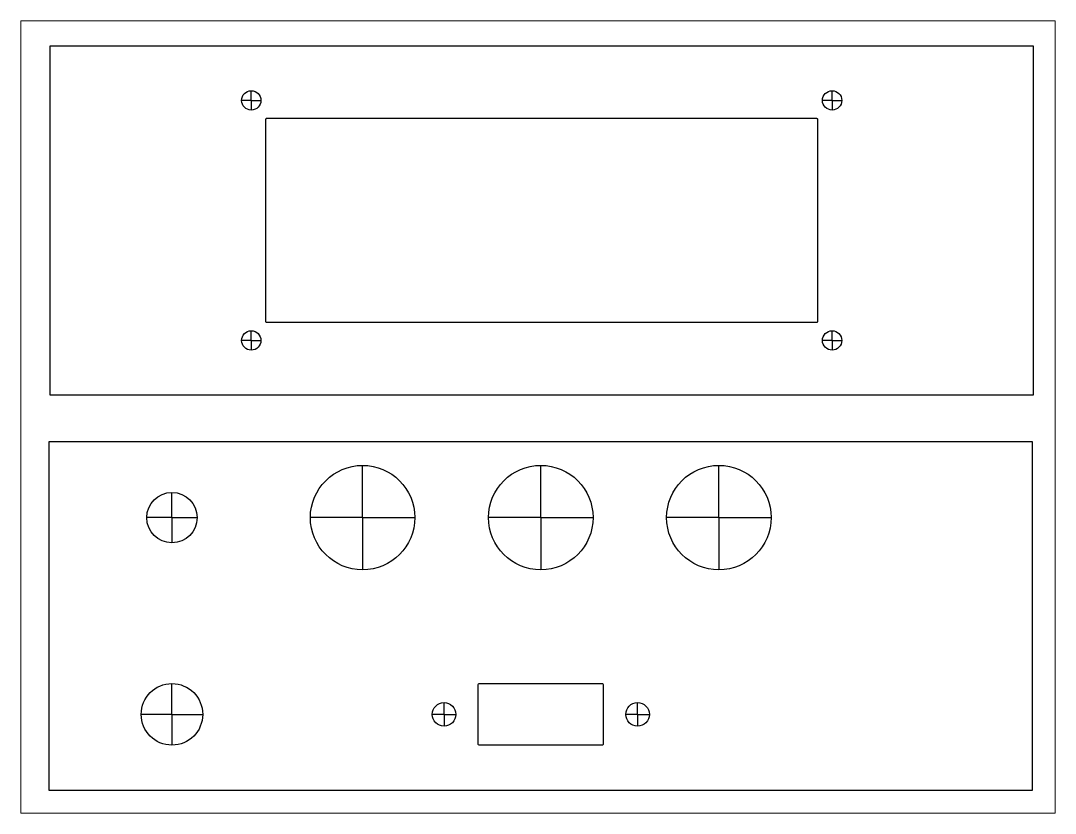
# Paper-space layout 'Layout1' of a CAD drawing. Header units: millimetres. Extents: x 62 to 196, y 53 to 156.
# The model-space entities are those that its viewports show. They can reach past a viewport. Long polylines and large blocks are cut down to what shows.
import ezdxf

# ---------------------------------------------------------------- set-up
doc = ezdxf.new("R2010")
doc.units = ezdxf.units.MM
doc.header["$MEASUREMENT"] = 0
doc.layers.add('Center Lines', color=1, linetype='Continuous')

msp = doc.modelspace()

# ---------------------------------------------------------------- linework, layer by layer
for points in [[(127.08, 51.06), (127.08, 96.06), (0.08, 96.06), (0.08, 51.06)], [(126.96, -0.02), (126.96, 44.98), (-0.04, 44.98), (-0.04, -0.02)]]:
    msp.add_lwpolyline(points, close=True)
for points in [[(28.06, 60.41), (99.11, 60.41, 0.414214), (99.23, 60.53), (99.23, 86.58, 0.414214), (99.11, 86.71), (28.06, 86.71, 0.414214), (27.93, 86.58), (27.93, 60.53, 0.414214)], [(55.53, 5.83), (71.39, 5.83, 0.414214), (71.58, 6.02), (71.58, 13.54, 0.414214), (71.39, 13.73), (55.53, 13.73, 0.414214), (55.34, 13.54), (55.34, 6.02, 0.414214)]]:
    msp.add_lwpolyline(points, format="xyb", close=True)
for centre, radius in [((26.08, 89.06), 1.25), ((101.08, 89.06), 1.25), ((26.08, 58.06), 1.25), ((101.08, 58.06), 1.25), ((40.46, 35.18), 6.75), ((63.46, 35.18), 6.75), ((86.46, 35.18), 6.75), ((15.84, 35.18), 3.25), ((15.84, 9.78), 3.97), ((50.97, 9.78), 1.52), ((75.96, 9.78), 1.52)]:
    msp.add_circle(centre, radius)
at = {"layer": 'Center Lines'}
for p, q in [((26.08, 89.06), (26.08, 90.31)), ((101.08, 89.06), (101.08, 90.31)), ((26.08, 89.06), (24.83, 89.06)), ((26.08, 89.06), (27.33, 89.06)), ((26.08, 89.06), (26.08, 87.81)), ((101.08, 89.06), (99.83, 89.06)), ((101.08, 89.06), (102.33, 89.06)), ((101.08, 89.06), (101.08, 87.81)), ((26.08, 58.06), (26.08, 59.31)), ((101.08, 58.06), (101.08, 59.31)), ((26.08, 58.06), (24.83, 58.06)), ((26.08, 58.06), (27.33, 58.06)), ((26.08, 58.06), (26.08, 56.81)), ((101.08, 58.06), (99.83, 58.06)), ((101.08, 58.06), (102.33, 58.06)), ((101.08, 58.06), (101.08, 56.81)), ((40.46, 35.18), (40.46, 41.93)), ((63.46, 35.18), (63.46, 41.93)), ((86.46, 35.18), (86.46, 41.93)), ((15.84, 35.18), (15.84, 38.43)), ((15.84, 35.18), (12.59, 35.18)), ((15.84, 35.18), (19.09, 35.18)), ((15.84, 35.18), (15.84, 31.93)), ((40.46, 35.18), (33.71, 35.18)), ((40.46, 35.18), (47.21, 35.18)), ((40.46, 35.18), (40.46, 28.43)), ((63.46, 35.18), (56.71, 35.18)), ((63.46, 35.18), (70.21, 35.18)), ((63.46, 35.18), (63.46, 28.43)), ((86.46, 35.18), (79.71, 35.18)), ((86.46, 35.18), (93.21, 35.18)), ((86.46, 35.18), (86.46, 28.43)), ((15.84, 9.78), (15.84, 13.75)), ((50.97, 9.78), (50.97, 11.3)), ((75.96, 9.78), (75.96, 11.3)), ((15.84, 9.78), (11.87, 9.78)), ((15.84, 9.78), (19.81, 9.78)), ((15.84, 9.78), (15.84, 5.81)), ((50.97, 9.78), (49.44, 9.78)), ((50.97, 9.78), (52.49, 9.78)), ((50.97, 9.78), (50.97, 8.25)), ((75.96, 9.78), (74.43, 9.78)), ((75.96, 9.78), (77.48, 9.78)), ((75.96, 9.78), (75.96, 8.25))]:
    msp.add_line(p, q, dxfattribs=at)

psp = doc.layouts.get("Layout1")

# ---------------------------------------------------------------- viewports
at = {"layer": '0', "view_target_point": (63.47, 48.15)}
psp.add_viewport(center=(128.82, 104.52), size=(133.59, 102.3486), view_center_point=(-0.37, 0.03), view_height=102.3486, dxfattribs=at)

doc.saveas('drawing.dxf')
